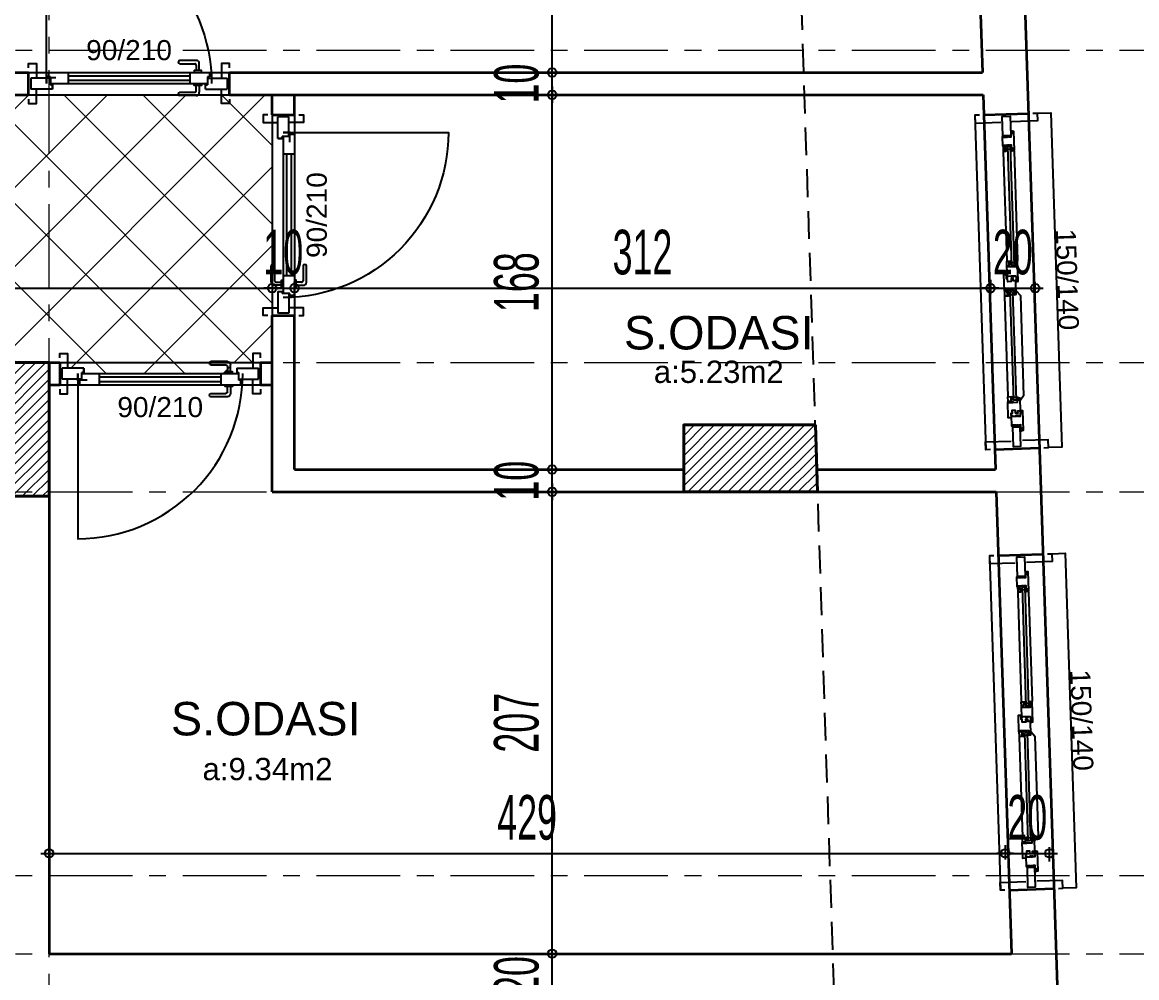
# Model space of a CAD drawing. Extents: x 386248 to 427517, y 4539405 to 4542296.
# Drawn here: x 397391.7 to 397891.3, y 4540920 to 4541348.2 of the extents above; entities that cross this region are included whole.
import ezdxf
from ezdxf.enums import TextEntityAlignment as Align

# ---------------------------------------------------------------- set-up
doc = ezdxf.new("R2010")
doc.units = 0
for name, pattern in [('CENTER', [2, 1.25, -0.25, 0.25, -0.25]), ('CENTERX2', [4, 2.5, -0.5, 0.5, -0.5]), ('DASHED2', [0.375, 0.25, -0.125]), ('DUZ', [0])]:
    doc.linetypes.add(name, pattern=pattern)
for name, color, linetype, lineweight in [('AKS', 251, 'CENTERX2', 20), ('DUVAR', 4, 'Continuous', 35), ('kolon', 1, 'Continuous', 40), ('OLCU10', 2, 'Continuous', 25), ('tarama kolon', 8, 'Continuous', 13), ('tarama ıslak zemin', 216, 'Continuous', 9), ('ölçü20', 1, 'Continuous', 20)]:
    doc.layers.add(name, color=color, linetype=linetype, lineweight=lineweight)
for name, color, linetype in [('alan', 7, 'Continuous'), ('DIM', 7, 'Continuous'), ('duvar-kesim', 250, 'Continuous'), ('kapi', 16, 'Continuous'), ('kapi-yazi', 140, 'Continuous'), ('mahal', 7, 'Continuous'), ('penc-yazi', 7, 'Continuous'), ('pencere', 7, 'Continuous'), ('Y-IMAR', 15, 'DUZ')]:
    doc.layers.add(name, color=color, linetype=linetype)
doc.styles.add('Dış Ölçü', font='', dxfattribs={"height": 12})
doc.styles.get("Standard").update_dxf_attribs({"font": 'arial.ttf'})
doc.styles.add('T', font='ISOt.shx', dxfattribs={"width": 0.6})
doc.styles.get('Dış Ölçü').set_extended_font_data('Arial')
doc.dimstyles.new('DOT2', dxfattribs={"dimtxt": 20, "dimasz": 0.7, "dimexe": 5, "dimexo": 5, "dimgap": 6, "dimtad": 1, "dimdec": 0, "dimdsep": 46, "dimtxsty": 'T', "dimblk1": 'SEL2', "dimblk2": 'SEL2', "dimsah": 1, "dimcen": 0, "dimse1": 1, "dimse2": 1, "dimclrd": 256, "dimclre": 256, "dimclrt": 256, "dimadec": 0, "dimazin": 0, "dimtfac": 1, "dimtdec": 0, "dimtix": 1, "dimtmove": 2, "dimatfit": 3, "dimldrblk": 'SEL2', "dimfxl": 1, "dimtolj": 1, "dimtzin": 0, "dimarcsym": 0})

# ---------------------------------------------------------------- blocks, each defined once
blk = doc.blocks.new('fm-door1')
at = {"linetype": 'Continuous'}
for p, q in [((9, 5), (91, 5)), ((9, 5), (9, 3)), ((19, 5), (19, 0)), ((81, 5), (81, 0)), ((91, 5), (91, 3)), ((0, 2.5), (0, -2.5)), ((10, 2.5), (0, 2.5)), ((7.97, 3.18), (7.97, -0.03)), ((8.4, 2.76), (12.78, 2.76)), ((10, 3), (9, 3)), ((10, 3), (10, -0.5)), ((10, 3), (10, -0.5)), ((10, 0), (90, 0)), ((91, 3), (90, 3)), ((90, 3), (90, -0.5)), ((90, 2.5), (100, 2.5)), ((100, 2.5), (100, -2.5)), ((11, -2.5), (0, -2.5)), ((10, -0.5), (11, -0.5)), ((11, -0.5), (10, -0.5)), ((11, -0.5), (11, -2.5)), ((11, -2.5), (11, -0.5)), ((89, -2.5), (89, -0.5)), ((89, -0.5), (90, -0.5)), ((89, -2.5), (100, -2.5))]:
    blk.add_line(p, q, dxfattribs=at)
at = {"color": 8, "linetype": 'Continuous'}
for p, q in [((19, 3.5), (81, 3.5)), ((19, 1.5), (81, 1.5))]:
    blk.add_line(p, q, dxfattribs=at)
at = {"linetype": 'Continuous'}
for points in [[(85.76, 5.81), (85.76, 8.89, 0.414214), (84.24, 10.41), (75.86, 10.41, 1), (75.86, 8.89), (83.48, 8.89, -0.414214), (84.24, 8.13), (84.24, 5.81)], [(85.76, -0.81), (85.76, -3.89, -0.414214), (84.24, -5.41), (75.86, -5.41, -1), (75.86, -3.89), (83.48, -3.89, 0.414214), (84.24, -3.13), (84.24, -0.81)]]:
    blk.add_lwpolyline(points, format="xyb", dxfattribs=at)
for points in [[(86.9, 5), (86.9, 5.81), (83.1, 5.81), (83.1, 5)], [(86.9, 0), (86.9, -0.81), (83.1, -0.81), (83.1, 0)]]:
    blk.add_lwpolyline(points, dxfattribs=at)
blk.add_circle((8.4, 3.18), 0.426, dxfattribs=at)
blk = doc.blocks.new('SEL2')
at = {"layer": 'OLCU10'}
for p, q in [((5.25, 0), (-5.25, 0)), ((0, 5.25), (0, -3.95))]:
    blk.add_line(p, q, dxfattribs=at)
blk.add_circle((0, 0), 2.75, dxfattribs=at)
blk = doc.blocks.new('*D2174')
at = {"layer": 'Defpoints', "color": 0}
for p in [(397629.31, 4540930.76), (397647.58, 4540930.76), (397647.58, 4540910.76)]:
    blk.add_point(p, dxfattribs=at)
at = {"layer": 'DIM', "lineweight": -2}
for p, q in [((397629.31, 4540931.46), (397629.31, 4540932.16)), ((397629.31, 4540910.76), (397629.31, 4540930.76)), ((397629.31, 4540910.06), (397629.31, 4540909.36))]:
    blk.add_line(p, q, dxfattribs=at)
at = {"layer": 'DIM', "linetype": 'ByBlock', "lineweight": -2, "xscale": 0.7, "yscale": 0.7, "zscale": 0.7}
for p, rotation in [((397629.31, 4540930.76), 270), ((397629.31, 4540910.76), 90)]:
    blk.add_blockref('SEL2', p, dxfattribs=dict(at, rotation=rotation))
at = {"layer": 'DIM', "insert": (397613.31, 4540920.76), "char_height": 20, "attachment_point": 5, "rotation": 90, "style": 'T'}
blk.add_mtext('\\A1;20', dxfattribs=at)
blk = doc.blocks.new('*D2175')
at = {"layer": 'Defpoints', "color": 0}
for p in [(397629.31, 4541137.76), (397633.02, 4541137.76), (397647.58, 4540930.76)]:
    blk.add_point(p, dxfattribs=at)
at = {"layer": 'DIM', "lineweight": -2}
blk.add_line((397629.31, 4540931.46), (397629.31, 4541137.06), dxfattribs=at)
at = {"layer": 'DIM', "linetype": 'ByBlock', "lineweight": -2, "xscale": 0.7, "yscale": 0.7, "zscale": 0.7}
for p, rotation in [((397629.31, 4541137.76), 90), ((397629.31, 4540930.76), 270)]:
    blk.add_blockref('SEL2', p, dxfattribs=dict(at, rotation=rotation))
at = {"layer": 'DIM', "insert": (397613.31, 4541034.26), "char_height": 20, "attachment_point": 5, "rotation": 90, "style": 'T'}
blk.add_mtext('\\A1;207', dxfattribs=at)
blk = doc.blocks.new('*D2176')
at = {"layer": 'Defpoints', "color": 0}
for p in [(397629.31, 4541147.76), (397641.47, 4541147.76), (397633.02, 4541137.76)]:
    blk.add_point(p, dxfattribs=at)
at = {"layer": 'DIM', "lineweight": -2}
for p, q in [((397629.31, 4541148.46), (397629.31, 4541149.16)), ((397629.31, 4541137.76), (397629.31, 4541147.76)), ((397629.31, 4541137.06), (397629.31, 4541136.36))]:
    blk.add_line(p, q, dxfattribs=at)
at = {"layer": 'DIM', "linetype": 'ByBlock', "lineweight": -2, "xscale": 0.7, "yscale": 0.7, "zscale": 0.7}
for p, rotation in [((397629.31, 4541147.76), 270), ((397629.31, 4541137.76), 90)]:
    blk.add_blockref('SEL2', p, dxfattribs=dict(at, rotation=rotation))
at = {"layer": 'DIM', "insert": (397613.31, 4541142.76), "char_height": 20, "attachment_point": 5, "rotation": 90, "style": 'T'}
blk.add_mtext('\\A1;10', dxfattribs=at)
blk = doc.blocks.new('*D2177')
at = {"layer": 'Defpoints', "color": 0}
for p in [(397629.31, 4541315.76), (397641.47, 4541315.76), (397641.47, 4541147.76)]:
    blk.add_point(p, dxfattribs=at)
at = {"layer": 'DIM', "lineweight": -2}
blk.add_line((397629.31, 4541148.46), (397629.31, 4541315.06), dxfattribs=at)
at = {"layer": 'DIM', "linetype": 'ByBlock', "lineweight": -2, "xscale": 0.7, "yscale": 0.7, "zscale": 0.7}
for p, rotation in [((397629.31, 4541315.76), 90), ((397629.31, 4541147.76), 270)]:
    blk.add_blockref('SEL2', p, dxfattribs=dict(at, rotation=rotation))
at = {"layer": 'DIM', "insert": (397613.31, 4541231.76), "char_height": 20, "attachment_point": 5, "rotation": 90, "style": 'T'}
blk.add_mtext('\\A1;168', dxfattribs=at)
blk = doc.blocks.new('*D2178')
at = {"layer": 'Defpoints', "color": 0}
for p in [(397629.31, 4541325.76), (397645.64, 4541325.76), (397641.47, 4541315.76)]:
    blk.add_point(p, dxfattribs=at)
at = {"layer": 'DIM', "lineweight": -2}
for p, q in [((397629.31, 4541326.46), (397629.31, 4541327.16)), ((397629.31, 4541315.76), (397629.31, 4541325.76)), ((397629.31, 4541315.06), (397629.31, 4541314.36))]:
    blk.add_line(p, q, dxfattribs=at)
at = {"layer": 'DIM', "linetype": 'ByBlock', "lineweight": -2, "xscale": 0.7, "yscale": 0.7, "zscale": 0.7}
for p, rotation in [((397629.31, 4541325.76), 270), ((397629.31, 4541315.76), 90)]:
    blk.add_blockref('SEL2', p, dxfattribs=dict(at, rotation=rotation))
at = {"layer": 'DIM', "insert": (397613.31, 4541320.76), "char_height": 20, "attachment_point": 5, "rotation": 90, "style": 'T'}
blk.add_mtext('\\A1;10', dxfattribs=at)
blk = doc.blocks.new('*D2179')
at = {"layer": 'Defpoints', "color": 0}
for p in [(397629.31, 4541607.38), (397645.64, 4541607.38), (397645.64, 4541325.76)]:
    blk.add_point(p, dxfattribs=at)
at = {"layer": 'DIM', "lineweight": -2}
blk.add_line((397629.31, 4541326.46), (397629.31, 4541606.68), dxfattribs=at)
at = {"layer": 'DIM', "linetype": 'ByBlock', "lineweight": -2, "xscale": 0.7, "yscale": 0.7, "zscale": 0.7}
for p, rotation in [((397629.31, 4541607.38), 90), ((397629.31, 4541325.76), 270)]:
    blk.add_blockref('SEL2', p, dxfattribs=dict(at, rotation=rotation))
at = {"layer": 'DIM', "insert": (397613.31, 4541466.57), "char_height": 20, "attachment_point": 5, "rotation": 90, "style": 'T'}
blk.add_mtext('\\A1;282', dxfattribs=at)
blk = doc.blocks.new('*D2209')
at = {"layer": 'Defpoints', "color": 0}
for p in [(397503.73, 4541229.1), (397503.73, 4541199.14), (397023.73, 4541189.68)]:
    blk.add_point(p, dxfattribs=at)
at = {"layer": 'DIM', "lineweight": -2}
blk.add_line((397024.43, 4541229.1), (397503.03, 4541229.1), dxfattribs=at)
at = {"layer": 'DIM', "linetype": 'ByBlock', "lineweight": -2, "xscale": 0.7, "yscale": 0.7, "zscale": 0.7, "rotation": 180}
blk.add_blockref('SEL2', (397023.73, 4541229.1), dxfattribs=at)
at = {"layer": 'DIM', "linetype": 'ByBlock', "lineweight": -2, "xscale": 0.7, "yscale": 0.7, "zscale": 0.7}
blk.add_blockref('SEL2', (397503.73, 4541229.1), dxfattribs=at)
at = {"layer": 'DIM', "insert": (397263.73, 4541245.1), "char_height": 20, "attachment_point": 5, "style": 'T'}
blk.add_mtext('\\A1;480', dxfattribs=at)
blk = doc.blocks.new('*D2210')
at = {"layer": 'Defpoints', "color": 0}
for p in [(397513.73, 4541229.1), (397503.73, 4541199.14), (397513.73, 4541199.14)]:
    blk.add_point(p, dxfattribs=at)
at = {"layer": 'DIM', "lineweight": -2}
for p, q in [((397503.03, 4541229.1), (397502.33, 4541229.1)), ((397503.73, 4541229.1), (397513.73, 4541229.1)), ((397514.43, 4541229.1), (397515.13, 4541229.1))]:
    blk.add_line(p, q, dxfattribs=at)
at = {"layer": 'DIM', "linetype": 'ByBlock', "lineweight": -2, "xscale": 0.7, "yscale": 0.7, "zscale": 0.7}
blk.add_blockref('SEL2', (397503.73, 4541229.1), dxfattribs=at)
at = {"layer": 'DIM', "linetype": 'ByBlock', "lineweight": -2, "xscale": 0.7, "yscale": 0.7, "zscale": 0.7, "rotation": 180}
blk.add_blockref('SEL2', (397513.73, 4541229.1), dxfattribs=at)
at = {"layer": 'DIM', "insert": (397508.73, 4541245.1), "char_height": 20, "attachment_point": 5, "style": 'T'}
blk.add_mtext('\\A1;10', dxfattribs=at)
blk = doc.blocks.new('*D2211')
at = {"layer": 'Defpoints', "color": 0}
for p in [(397825.75, 4541229.1), (397825.75, 4541215.82), (397513.73, 4541199.14)]:
    blk.add_point(p, dxfattribs=at)
at = {"layer": 'DIM', "lineweight": -2}
blk.add_line((397514.43, 4541229.1), (397825.05, 4541229.1), dxfattribs=at)
at = {"layer": 'DIM', "linetype": 'ByBlock', "lineweight": -2, "xscale": 0.7, "yscale": 0.7, "zscale": 0.7, "rotation": 180}
blk.add_blockref('SEL2', (397513.73, 4541229.1), dxfattribs=at)
at = {"layer": 'DIM', "linetype": 'ByBlock', "lineweight": -2, "xscale": 0.7, "yscale": 0.7, "zscale": 0.7}
blk.add_blockref('SEL2', (397825.75, 4541229.1), dxfattribs=at)
at = {"layer": 'DIM', "insert": (397669.74, 4541245.1), "char_height": 20, "attachment_point": 5, "style": 'T'}
blk.add_mtext('\\A1;312', dxfattribs=at)
blk = doc.blocks.new('*D2212')
at = {"layer": 'Defpoints', "color": 0}
for p in [(397845.74, 4541229.1), (397825.75, 4541215.82), (397845.74, 4541216.47)]:
    blk.add_point(p, dxfattribs=at)
at = {"layer": 'DIM', "lineweight": -2}
for p, q in [((397825.05, 4541229.1), (397824.35, 4541229.1)), ((397825.75, 4541229.1), (397845.74, 4541229.1)), ((397846.44, 4541229.1), (397847.14, 4541229.1))]:
    blk.add_line(p, q, dxfattribs=at)
at = {"layer": 'DIM', "linetype": 'ByBlock', "lineweight": -2, "xscale": 0.7, "yscale": 0.7, "zscale": 0.7}
blk.add_blockref('SEL2', (397825.75, 4541229.1), dxfattribs=at)
at = {"layer": 'DIM', "linetype": 'ByBlock', "lineweight": -2, "xscale": 0.7, "yscale": 0.7, "zscale": 0.7, "rotation": 180}
blk.add_blockref('SEL2', (397845.74, 4541229.1), dxfattribs=at)
at = {"layer": 'DIM', "insert": (397835.74, 4541245.1), "char_height": 20, "attachment_point": 5, "style": 'T'}
blk.add_mtext('\\A1;20', dxfattribs=at)
blk = doc.blocks.new('*D2213')
at = {"layer": 'Defpoints', "color": 0}
for p in [(397403.73, 4541014.72), (397832.34, 4541015.59), (397832.34, 4540975.73)]:
    blk.add_point(p, dxfattribs=at)
at = {"layer": 'DIM', "lineweight": -2}
blk.add_line((397404.43, 4540975.73), (397831.64, 4540975.73), dxfattribs=at)
at = {"layer": 'DIM', "linetype": 'ByBlock', "lineweight": -2, "xscale": 0.7, "yscale": 0.7, "zscale": 0.7, "rotation": 180}
blk.add_blockref('SEL2', (397403.73, 4540975.73), dxfattribs=at)
at = {"layer": 'DIM', "linetype": 'ByBlock', "lineweight": -2, "xscale": 0.7, "yscale": 0.7, "zscale": 0.7}
blk.add_blockref('SEL2', (397832.34, 4540975.73), dxfattribs=at)
at = {"layer": 'DIM', "insert": (397618.04, 4540991.73), "char_height": 20, "attachment_point": 5, "style": 'T'}
blk.add_mtext('\\A1;429', dxfattribs=at)
blk = doc.blocks.new('*D2214')
at = {"layer": 'Defpoints', "color": 0}
for p in [(397832.34, 4541015.59), (397852.14, 4540975.73), (397852.14, 4540961.26)]:
    blk.add_point(p, dxfattribs=at)
at = {"layer": 'DIM', "lineweight": -2}
for p, q in [((397831.64, 4540975.73), (397830.94, 4540975.73)), ((397832.34, 4540975.73), (397852.14, 4540975.73)), ((397852.84, 4540975.73), (397853.54, 4540975.73))]:
    blk.add_line(p, q, dxfattribs=at)
at = {"layer": 'DIM', "linetype": 'ByBlock', "lineweight": -2, "xscale": 0.7, "yscale": 0.7, "zscale": 0.7}
blk.add_blockref('SEL2', (397832.34, 4540975.73), dxfattribs=at)
at = {"layer": 'DIM', "linetype": 'ByBlock', "lineweight": -2, "xscale": 0.7, "yscale": 0.7, "zscale": 0.7, "rotation": 180}
blk.add_blockref('SEL2', (397852.14, 4540975.73), dxfattribs=at)
at = {"layer": 'DIM', "insert": (397842.24, 4540991.73), "char_height": 20, "attachment_point": 5, "style": 'T'}
blk.add_mtext('\\A1;20', dxfattribs=at)
blk = doc.blocks.new('fm-win2')
at = {"color": 8, "linetype": 'Continuous'}
for p, q in [((11, 1.37), (11, 0.17)), ((11, 1.37), (54.25, 1.37)), ((11, 0.17), (54.25, 0.17)), ((12, 1.37), (12, 0.17)), ((12.75, 3), (52.5, 3)), ((53.25, 1.37), (53.25, 0.17)), ((54.25, 1.37), (54.25, 0.17)), ((63.85, 0.28), (63.85, -0.92)), ((63.85, 0.28), (103.15, 0.28)), ((64.85, 0.28), (64.85, -0.92)), ((102.15, 0.28), (102.15, -0.92)), ((103.15, 0.28), (103.15, -0.92)), ((12.85, -1.85), (52.3, -1.85)), ((63.85, -0.92), (103.15, -0.92)), ((65.4, -3.35), (101.6, -3.35))]:
    blk.add_line(p, q, dxfattribs=at)
at = {"linetype": 'Continuous'}
for points in [[(7, -1.75), (0, -1.75), (0, 1.75), (7, 1.75)], [(7.5, -1.7), (7.5, -0.1), (7.2, -0.1), (7.2, 0.2), (7.5, 0.2), (7.5, 0.7), (7.2, 0.7), (7.2, 1), (7.5, 1), (7.5, 2), (6.16, 2), (6.16, 2.7), (5.65, 2.7), (5.51, 2), (5.2, 2), (5.4, 3), (12.5, 3), (12.7, 2), (12.39, 2), (12.25, 2.7), (11.74, 2.7), (11.74, 2), (10.5, 2), (10.5, 1), (10.8, 1), (10.8, 0.7), (10.5, 0.7), (10.5, 0.2), (10.8, 0.2), (10.8, -0.1), (10.5, -0.1), (10.5, -1.7), (10.8, -1.7), (10.8, -2), (7.2, -2), (7.2, -1.7)], [(58, 2), (59.24, 2), (59.24, 2.7), (59.75, 2.7), (59.89, 2), (60.2, 2), (60, 3), (52.75, 3), (52.55, 2), (52.86, 2), (53, 2.7), (53.51, 2.7), (53.51, 2), (54.75, 2), (54.75, 1), (54.45, 1), (54.45, 0.7), (54.75, 0.7), (54.75, 0.2), (54.45, 0.2), (54.45, -0.1), (54.75, -0.1), (54.75, -1.69), (54.45, -1.69), (54.45, -2), (58.3, -2), (58.3, -1.69), (58, -1.69), (58, -0.1), (58.3, -0.1), (58.3, 0.2), (58, 0.2), (58, 0.7), (58.3, 0.7), (58.3, 1), (58, 1)], [(63.05, -1.25), (63.05, 0.9), (63.89, 0.9), (63.89, 1.6), (64.4, 1.6), (64.54, 0.9), (64.85, 0.9), (64.65, 1.9), (59.75, 1.9), (59.75, 1.6), (59.85, 1.6), (59.85, 0.8), (59.05, 0.8), (59.05, -0.2), (60.05, -0.2), (60.05, -1.75), (59.05, -1.75), (59.05, -2.25), (57.5, -2.25), (57.5, -3.5), (63.35, -3.5), (63.35, -3.2), (63.05, -3.2), (63.05, -1.4), (63.35, -1.4), (63.35, -1.25)], [(103.95, -1.4), (103.65, -1.4), (103.65, -1.25), (103.95, -1.25), (103.95, 0.9), (103.11, 0.9), (103.11, 1.6), (102.6, 1.6), (102.46, 0.9), (102.15, 0.9), (102.35, 1.9), (107.25, 1.9), (107.25, 1.6), (107.15, 1.6), (107.15, 0.8), (107.95, 0.8), (107.95, -0.2), (106.95, -0.2), (106.95, -1.75), (107.95, -1.75), (107.95, -2.25), (109.5, -2.25), (109.5, -3.5), (103.65, -3.5), (103.65, -3.2), (103.95, -3.2)], [(109, 0.7), (108.7, 0.7), (108.7, 1), (109, 1), (109, 2), (107.76, 2), (107.76, 2.7), (107.25, 2.7), (107.11, 2), (106.8, 2), (107, 3), (114.35, 3), (114.55, 2), (114.24, 2), (114.1, 2.7), (113.59, 2.7), (113.59, 2), (112.25, 2), (112.25, 1), (112.55, 1), (112.55, 0.7), (112.25, 0.7), (112.25, 0.2), (112.55, 0.2), (112.55, -0.1), (112.25, -0.1), (112.25, -1.69), (112.55, -1.69), (112.55, -2), (108.7, -2), (108.7, -1.69), (109, -1.69), (109, -0.1), (108.7, -0.1), (108.7, 0.2), (109, 0.2)], [(113, -1.75), (120, -1.75), (120, 1.75), (113, 1.75)]]:
    blk.add_lwpolyline(points, close=True, dxfattribs=at)
at = {"color": 8, "linetype": 'Continuous'}
blk.add_lwpolyline([(63.45, 1.9), (65.25, 3.7), (101.75, 3.7), (103.55, 1.9)], dxfattribs=at)
for points in [[(10.9, -1.35), (10.9, -1.85), (12.6, -1.85), (12.6, -0.45), (12.3, -0.45), (12.3, -0.95), (11.8, -0.95), (11.8, -0.45), (11.5, -0.45), (11.5, -1.05), (10.7, -1.05), (10.7, -0.45), (10.6, -0.45), (10.6, -1.35)], [(54.35, -1.35), (54.35, -1.85), (52.65, -1.85), (52.65, -0.45), (52.95, -0.45), (52.95, -0.95), (53.45, -0.95), (53.45, -0.45), (53.75, -0.45), (53.75, -1.05), (54.55, -1.05), (54.55, -0.45), (54.65, -0.45), (54.65, -1.35)], [(63.15, -2.45), (63.45, -2.45), (63.45, -3.35), (65.15, -3.35), (65.15, -1.55), (64.85, -1.55), (64.85, -2.05), (64.35, -2.05), (64.35, -1.55), (64.05, -1.55), (64.05, -2.15), (63.25, -2.15), (63.25, -1.55), (63.15, -1.55)], [(103.85, -2.45), (103.55, -2.45), (103.55, -3.35), (101.85, -3.35), (101.85, -1.55), (102.15, -1.55), (102.15, -2.05), (102.65, -2.05), (102.65, -1.55), (102.95, -1.55), (102.95, -2.15), (103.75, -2.15), (103.75, -1.55), (103.85, -1.55)]]:
    blk.add_lwpolyline(points, close=True, dxfattribs=at)
blk = doc.blocks.new('KOLONLAR 444')
at = {"layer": 'tarama kolon'}
h = blk.add_hatch(dxfattribs=at)
h.set_pattern_fill('ANSI31', color=256)
h.set_pattern_definition([(45, (2287.4398, -3197.0584), (-2.2450640303, 2.2450640303), [])])
h.paths.add_polyline_path([(397483.55, 4544385.72), (397513.55, 4544385.72), (397513.55, 4544325.72), (397483.55, 4544325.72)])
h.paths.add_polyline_path([(397798.09, 4544357.72), (397798.09, 4544337.72), (397798.09, 4544327.72), (397858.09, 4544327.72), (397857.1, 4544357.72)])
h.paths.add_polyline_path([(397123.55, 4544817.33), (397183.55, 4544817.33), (397183.55, 4544787.33), (397123.55, 4544787.33)])
h.paths.add_polyline_path([(397812.71, 4543913.72), (397812.71, 4543893.72), (397812.71, 4543875.72), (397872.97, 4543875.72), (397872.38, 4543893.72), (397871.72, 4543913.72)])
h.paths.add_polyline_path([(397834.59, 4543572.84), (397834.59, 4543523.46), (397884.59, 4543522.84), (397882.95, 4543572.84)])
h.paths.add_polyline_path([(396633.46, 4544777.33), (396633.46, 4544797.33), (396633.46, 4544817.33), (396573.46, 4544817.33), (396573.5, 4544797.33), (396573.54, 4544777.33)])
h.paths.add_polyline_path([(396625.99, 4543538.54), (396625.99, 4543589.16), (396575.89, 4543589.16), (396575.99, 4543539.16)])
h.paths.add_polyline_path([(397483.55, 4543935.72), (397513.55, 4543935.72), (397513.55, 4543875.72), (397483.55, 4543875.72)])
h.paths.add_polyline_path([(397123.55, 4543875.72), (397123.55, 4543905.72), (397183.55, 4543905.72), (397183.55, 4543875.72)])
h.paths.add_polyline_path([(397373.55, 4544180.72), (397348.55, 4544180.72), (397148.55, 4544180.72), (397148.55, 4544360.72), (397348.55, 4544360.72), (397373.55, 4544360.72), (397373.55, 4544385.72), (397123.55, 4544385.72), (397123.55, 4544155.72), (397123.55, 4544085.72), (397148.55, 4544085.72), (397148.55, 4544155.72), (397373.55, 4544155.72)])
h.paths.add_polyline_path([(397781.97, 4544817.33), (397781.97, 4544797.33), (397781.97, 4544777.33), (397843.29, 4544777.33), (397842.63, 4544797.33), (397841.97, 4544817.33)])
h.paths.add_polyline_path([(396574.84, 4544120.72), (396634.84, 4544120.72), (396634.84, 4544080.72), (396574.92, 4544080.72)])
h.paths.add_polyline_path([(397458.55, 4543528.15), (397458.55, 4543587.78), (397488.55, 4543587.78), (397488.55, 4543527.78)])
h.paths.add_polyline_path([(397453.55, 4544817.33), (397513.55, 4544817.33), (397513.55, 4544787.33), (397453.55, 4544787.33)])
h.paths.add_polyline_path([(397153.55, 4543605.72), (397133.55, 4543605.72), (397123.55, 4543605.72), (397123.55, 4543532.33), (397153.55, 4543531.96), (397153.55, 4543595.72)])
h.paths.add_polyline_path([(396634.04, 4544485.72), (396634.04, 4544505.72), (396634.04, 4544515.72), (396633.46, 4544525.72), (396613.46, 4544525.72), (396574.04, 4544525.72), (396574.12, 4544485.72)])
at = {"layer": 'kolon', "linetype": 'ByBlock'}
blk.add_lwpolyline([(397483.55, 4544385.72), (397513.55, 4544385.72), (397513.55, 4544325.72), (397483.55, 4544325.72)], close=True, dxfattribs=at)
at = {"layer": 'kolon'}
blk.add_lwpolyline([(397857.1, 4544357.72), (397798.09, 4544357.72), (397798.09, 4544337.72), (397798.09, 4544327.72), (397858.09, 4544327.72)], close=True, dxfattribs=at)
blk = doc.blocks.new('*D2475')
at = {"layer": 'Defpoints', "color": 0}
for p in [(397864.18, 4540960.29), (398094.78, 4540960.29), (397866.72, 4540883.21)]:
    blk.add_point(p, dxfattribs=at)
at = {"layer": 'ölçü20', "lineweight": -2}
blk.add_line((398094.78, 4540883.91), (398094.78, 4540959.59), dxfattribs=at)
at = {"layer": 'ölçü20', "linetype": 'ByBlock', "lineweight": -2, "xscale": 0.7, "yscale": 0.7, "zscale": 0.7}
for p, rotation in [((398094.78, 4540960.29), 90), ((398094.78, 4540883.21), 270)]:
    blk.add_blockref('SEL2', p, dxfattribs=dict(at, rotation=rotation))
at = {"layer": 'ölçü20', "insert": (398078.78, 4540921.75), "char_height": 20, "attachment_point": 5, "rotation": 90, "style": 'T'}
blk.add_mtext('\\A1;77', dxfattribs=at)
blk = doc.blocks.new('*D2476')
at = {"layer": 'Defpoints', "color": 0}
for p in [(397859.24, 4541110.21), (398094.78, 4541110.21), (397864.18, 4540960.29)]:
    blk.add_point(p, dxfattribs=at)
at = {"layer": 'ölçü20', "lineweight": -2}
blk.add_line((398094.78, 4540960.99), (398094.78, 4541109.51), dxfattribs=at)
at = {"layer": 'ölçü20', "linetype": 'ByBlock', "lineweight": -2, "xscale": 0.7, "yscale": 0.7, "zscale": 0.7}
for p, rotation in [((398094.78, 4541110.21), 90), ((398094.78, 4540960.29), 270)]:
    blk.add_blockref('SEL2', p, dxfattribs=dict(at, rotation=rotation))
at = {"layer": 'ölçü20', "insert": (398078.78, 4541035.25), "char_height": 20, "attachment_point": 5, "rotation": 90, "style": 'T'}
blk.add_mtext('\\A1;150', dxfattribs=at)
blk = doc.blocks.new('*D2477')
at = {"layer": 'Defpoints', "color": 0}
for p in [(397857.68, 4541157.79), (398094.78, 4541157.79), (397859.24, 4541110.21)]:
    blk.add_point(p, dxfattribs=at)
at = {"layer": 'ölçü20', "lineweight": -2}
blk.add_line((398094.78, 4541110.91), (398094.78, 4541157.09), dxfattribs=at)
at = {"layer": 'ölçü20', "linetype": 'ByBlock', "lineweight": -2, "xscale": 0.7, "yscale": 0.7, "zscale": 0.7}
for p, rotation in [((398094.78, 4541157.79), 90), ((398094.78, 4541110.21), 270)]:
    blk.add_blockref('SEL2', p, dxfattribs=dict(at, rotation=rotation))
at = {"layer": 'ölçü20', "insert": (398078.78, 4541134), "char_height": 20, "attachment_point": 5, "rotation": 90, "style": 'T'}
blk.add_mtext('\\A1;48', dxfattribs=at)
blk = doc.blocks.new('*D2478')
at = {"layer": 'Defpoints', "color": 0}
for p in [(397852.74, 4541307.71), (398094.78, 4541307.71), (397857.68, 4541157.79)]:
    blk.add_point(p, dxfattribs=at)
at = {"layer": 'ölçü20', "lineweight": -2}
blk.add_line((398094.78, 4541158.49), (398094.78, 4541307.01), dxfattribs=at)
at = {"layer": 'ölçü20', "linetype": 'ByBlock', "lineweight": -2, "xscale": 0.7, "yscale": 0.7, "zscale": 0.7}
for p, rotation in [((398094.78, 4541307.71), 90), ((398094.78, 4541157.79), 270)]:
    blk.add_blockref('SEL2', p, dxfattribs=dict(at, rotation=rotation))
at = {"layer": 'ölçü20', "insert": (398078.78, 4541232.75), "char_height": 20, "attachment_point": 5, "rotation": 90, "style": 'T'}
blk.add_mtext('\\A1;150', dxfattribs=at)
blk = doc.blocks.new('*D2480')
at = {"layer": 'Defpoints', "color": 0}
for p in [(397849.94, 4541392.6), (398094.78, 4541392.6), (397852.74, 4541307.71)]:
    blk.add_point(p, dxfattribs=at)
at = {"layer": 'ölçü20', "lineweight": -2}
blk.add_line((398094.78, 4541308.41), (398094.78, 4541391.9), dxfattribs=at)
at = {"layer": 'ölçü20', "linetype": 'ByBlock', "lineweight": -2, "xscale": 0.7, "yscale": 0.7, "zscale": 0.7}
for p, rotation in [((398094.78, 4541392.6), 90), ((398094.78, 4541307.71), 270)]:
    blk.add_blockref('SEL2', p, dxfattribs=dict(at, rotation=rotation))
at = {"layer": 'ölçü20', "insert": (398078.78, 4541350.15), "char_height": 20, "attachment_point": 5, "rotation": 90, "style": 'T'}
blk.add_mtext('\\A1;85', dxfattribs=at)

msp = doc.modelspace()

# ---------------------------------------------------------------- hatches: boundary and pattern name
at = {"layer": 'tarama ıslak zemin'}
h = msp.add_hatch(dxfattribs=at)
h.set_pattern_fill('ANSI37', color=251, scale=200, angle=180, style=0)
h.set_pattern_definition([(45, (170792.406, 4604203.09), (-17.6776695, 17.6776695), []), (135, (170792.406, 4604203.09), (-17.6776695, -17.6776695), [])])
edge = h.paths.add_edge_path()
edge.add_line((397153.733, 4541408.622), (397153.733, 4541412.122))
edge.add_line((397153.733, 4541412.122), (397153.733, 4541425.762))
edge.add_line((397153.733, 4541425.762), (397122.947, 4541425.762))
edge.add_line((397122.947, 4541425.762), (397119.447, 4541425.762))
edge.add_line((397119.447, 4541425.762), (397110.461, 4541425.762))
edge.add_ellipse((397109.654, 4541426.877), major_axis=(0, 1.521), ratio=0.78, start_angle=540, end_angle=582.86953, ccw=False)
edge.add_line((397109.654, 4541425.356), (397103.118, 4541425.356))
edge.add_ellipse((397103.118, 4541426.117), major_axis=(0, 0.76), ratio=0.78, start_angle=477.76263, end_angle=540, ccw=False)
edge.add_line((397102.593, 4541425.762), (397046.447, 4541425.762))
edge.add_line((397046.447, 4541425.762), (397042.947, 4541425.762))
edge.add_line((397042.947, 4541425.762), (397023.733, 4541425.762))
edge.add_line((397023.733, 4541425.762), (397023.733, 4541415.762))
edge.add_line((397023.733, 4541415.762), (397023.733, 4541412.262))
edge.add_line((397023.733, 4541412.262), (397023.733, 4541401.658))
edge.add_ellipse((397022.485, 4541400.893), major_axis=(-1.521, 0), ratio=0.88, start_angle=540, end_angle=574.83325, ccw=False)
edge.add_line((397024.005, 4541400.893), (397024.005, 4541393.52))
edge.add_ellipse((397023.245, 4541393.52), major_axis=(-0.76, 0), ratio=0.88, start_angle=489.91391, end_angle=540, ccw=False)
edge.add_line((397023.733, 4541393.006), (397023.733, 4541335.762))
edge.add_line((397023.733, 4541335.762), (397153.733, 4541335.622))
edge.add_line((397153.733, 4541335.622), (397153.733, 4541391.769))
edge.add_ellipse((397154.087, 4541392.293), major_axis=(0.76, 0), ratio=0.78, start_angle=180, end_angle=242.23737, ccw=False)
edge.add_line((397153.327, 4541392.293), (397153.327, 4541398.829))
edge.add_ellipse((397154.847, 4541398.829), major_axis=(1.521, 0), ratio=0.78, start_angle=137.13047, end_angle=180, ccw=False)
edge.add_line((397153.733, 4541399.636), (397153.733, 4541408.622))
h.paths.add_polyline_path([(397055.159, 4541417.191), (397055.159, 4541444.334), (397095.159, 4541444.334), (397095.159, 4541417.191)], flags=9)
h.paths.add_polyline_path([(397145.161, 4541400.938), (397172.304, 4541400.938), (397172.304, 4541360.938), (397145.161, 4541360.938)], flags=9)
edge = h.paths.add_edge_path()
edge.add_line((397153.733, 4541332.122), (397153.733, 4541335.622))
edge.add_line((397153.733, 4541335.622), (397023.733, 4541335.762))
edge.add_line((397023.733, 4541335.762), (397023.733, 4541329.262))
edge.add_line((397023.733, 4541329.262), (397023.733, 4541325.762))
edge.add_line((397023.733, 4541325.762), (397023.733, 4541303.593))
edge.add_line((397023.733, 4541303.593), (397023.733, 4541300.093))
edge.add_line((397023.733, 4541300.093), (397023.733, 4541236.428))
edge.add_ellipse((397023.379, 4541235.836), major_axis=(0.76, 0), ratio=0.88, start_angle=0, end_angle=62.23737, ccw=False)
edge.add_line((397024.139, 4541235.836), (397024.139, 4541228.462))
edge.add_ellipse((397022.618, 4541228.462), major_axis=(1.521, 0), ratio=0.88, start_angle=317.13047, end_angle=360, ccw=False)
edge.add_line((397023.733, 4541227.552), (397023.733, 4541217.093))
edge.add_line((397023.733, 4541217.093), (397023.733, 4541213.593))
edge.add_line((397023.733, 4541213.593), (397023.733, 4541195.762))
edge.add_line((397023.733, 4541195.762), (397263.733, 4541195.762))
edge.add_line((397263.733, 4541195.762), (397263.733, 4541315.762))
edge.add_line((397263.733, 4541315.762), (397153.733, 4541315.762))
edge.add_line((397153.733, 4541315.762), (397153.733, 4541332.122))
h.paths.add_polyline_path([(397005.161, 4541265.1), (397032.304, 4541265.1), (397032.304, 4541225.1), (397005.161, 4541225.1)], flags=9)
h.paths.add_polyline_path([(397243.304, 4541265.1), (397284.161, 4541265.1), (397284.161, 4541225.1), (397243.304, 4541225.1)], flags=9)
h.paths.add_polyline_path([(397394.592, 4541315.762), (397378.733, 4541315.762), (397378.733, 4541195.762), (397403.733, 4541195.762), (397403.733, 4541315.762), (397398.092, 4541315.762)])
edge = h.paths.add_edge_path()
edge.add_line((397484.592, 4541315.762), (397481.092, 4541315.762))
edge.add_line((397481.092, 4541315.762), (397470.633, 4541315.762))
edge.add_ellipse((397469.723, 4541316.877), major_axis=(0, 1.521), ratio=0.88, start_angle=540, end_angle=582.86953, ccw=False)
edge.add_line((397469.723, 4541315.356), (397462.349, 4541315.356))
edge.add_ellipse((397462.349, 4541316.117), major_axis=(0, 0.76), ratio=0.88, start_angle=477.76263, end_angle=540, ccw=False)
edge.add_line((397461.757, 4541315.762), (397403.733, 4541315.762))
edge.add_line((397403.733, 4541315.762), (397403.733, 4541195.762))
edge.add_line((397403.733, 4541195.762), (397408.568, 4541195.762))
edge.add_line((397408.568, 4541195.762), (397412.068, 4541195.762))
edge.add_line((397412.068, 4541195.762), (397484.609, 4541195.762))
edge.add_ellipse((397483.699, 4541194.648), major_axis=(0, -1.521), ratio=0.88, start_angle=-222.86953, end_angle=-180)
edge.add_line((397483.699, 4541196.169), (397476.325, 4541196.169))
edge.add_ellipse((397476.325, 4541195.408), major_axis=(0, -0.76), ratio=0.88, start_angle=-180, end_angle=0)
edge.add_line((397476.325, 4541194.648), (397483.03, 4541194.648))
edge.add_ellipse((397483.03, 4541193.888), major_axis=(0, -0.76), ratio=0.88, start_angle=90, end_angle=180, ccw=False)
edge.add_line((397483.699, 4541193.888), (397483.699, 4541191.568))
edge.add_line((397483.699, 4541191.568), (397485.037, 4541191.568))
edge.add_line((397485.037, 4541191.568), (397485.037, 4541194.648))
edge.add_ellipse((397483.699, 4541194.648), major_axis=(0, -1.521), ratio=0.88, start_angle=-270, end_angle=-222.86953)
edge.add_line((397484.609, 4541195.762), (397412.068, 4541195.762))
edge.add_line((397412.068, 4541195.762), (397412.068, 4541193.262))
edge.add_line((397412.068, 4541193.262), (397419.248, 4541193.262))
edge.add_line((397419.248, 4541193.262), (397419.248, 4541191.262))
edge.add_line((397419.248, 4541191.262), (397418.368, 4541191.262))
edge.add_line((397418.368, 4541191.262), (397418.368, 4541190.762))
edge.add_line((397418.368, 4541190.762), (397426.288, 4541190.762))
edge.add_line((397426.288, 4541190.762), (397480.848, 4541190.762))
edge.add_line((397480.848, 4541190.762), (397482.695, 4541190.762))
edge.add_line((397482.695, 4541190.762), (397482.695, 4541191.568))
edge.add_line((397482.695, 4541191.568), (397483.699, 4541191.568))
edge.add_line((397483.699, 4541191.568), (397483.699, 4541193.888))
edge.add_ellipse((397483.03, 4541193.888), major_axis=(0, -0.76), ratio=0.88, start_angle=-270, end_angle=-180)
edge.add_line((397483.03, 4541194.648), (397476.325, 4541194.648))
edge.add_ellipse((397476.325, 4541195.408), major_axis=(0, -0.76), ratio=0.88, start_angle=180, end_angle=360, ccw=False)
edge.add_line((397476.325, 4541196.169), (397483.699, 4541196.169))
edge.add_ellipse((397483.699, 4541194.648), major_axis=(0, -1.521), ratio=0.88, start_angle=137.13047, end_angle=180, ccw=False)
edge.add_line((397484.609, 4541195.762), (397495.068, 4541195.762))
edge.add_line((397495.068, 4541195.762), (397498.568, 4541195.762))
edge.add_line((397498.568, 4541195.762), (397503.733, 4541195.762))
edge.add_line((397503.733, 4541195.762), (397503.733, 4541216.814))
edge.add_line((397503.733, 4541216.814), (397503.733, 4541220.314))
edge.add_line((397503.733, 4541220.314), (397503.733, 4541230.773))
edge.add_ellipse((397504.847, 4541231.683), major_axis=(1.521, 0), ratio=0.88, start_angle=540, end_angle=582.86953, ccw=False)
edge.add_line((397503.327, 4541231.683), (397503.327, 4541239.057))
edge.add_ellipse((397504.087, 4541239.057), major_axis=(0.76, 0), ratio=0.88, start_angle=477.76263, end_angle=540, ccw=False)
edge.add_line((397503.733, 4541239.649), (397503.733, 4541303.314))
edge.add_line((397503.733, 4541303.314), (397503.733, 4541306.814))
edge.add_line((397503.733, 4541306.814), (397503.733, 4541315.762))
edge.add_line((397503.733, 4541315.762), (397484.592, 4541315.762))
h.paths.add_polyline_path([(397495.161, 4541265.1), (397522.304, 4541265.1), (397522.304, 4541225.1), (397495.161, 4541225.1)], flags=9)
h.paths.add_polyline_path([(397368.733, 4541195.762), (397373.733, 4541195.762), (397378.733, 4541195.762), (397378.733, 4541315.762), (397263.733, 4541315.762), (397263.733, 4541195.762), (397268.733, 4541195.762), (397272.233, 4541195.762), (397277.33, 4541195.762, -0.3796789), (397360.733, 4541269.762), (397360.733, 4541195.762), (397365.233, 4541195.762)])
h.paths.add_polyline_path([(397311.12, 4541307.191), (397311.12, 4541334.334), (397351.12, 4541334.334), (397351.12, 4541307.191)], flags=9)
h.paths.add_polyline_path([(397069.447, 4541400.938), (397108.018, 4541400.938), (397108.018, 4541360.938), (397069.447, 4541360.938)], flags=24)
h.paths.add_polyline_path([(397142.094, 4541281.049), (397219.519, 4541281.049), (397219.519, 4541258.549), (397142.094, 4541258.549)], flags=24)
h.paths.add_polyline_path([(397055.159, 4541290.334), (397055.159, 4541331.191), (397095.159, 4541331.191), (397095.159, 4541290.334)], flags=24)
h.paths.add_polyline_path([(397151.159, 4541258.603), (397213.164, 4541258.603), (397213.164, 4541243.391), (397151.159, 4541243.391)], flags=24)
h.paths.add_polyline_path([(397311.12, 4541236.477), (397311.12, 4541275.048), (397351.12, 4541275.048), (397351.12, 4541236.477)], flags=24)

# ---------------------------------------------------------------- linework, layer by layer
at = {"layer": 'AKS', "linetype": 'CENTER', "ltscale": 30}
for p, q in [((395963.648, 4541335.762), (398274.777, 4541335.762)), ((395963.648, 4541195.762), (398274.777, 4541195.762)), ((395963.648, 4541137.762), (398274.777, 4541137.762)), ((395963.648, 4540930.762), (398274.777, 4540930.762))]:
    msp.add_line(p, q, dxfattribs=at)
for points in [[(397434.733, 4539849.21), (397403.733, 4539909.21), (397403.733, 4541817.375), (397434.733, 4541877.375)], [(395962.101, 4540986.72), (396023.648, 4540965.762), (398214.777, 4540965.762), (398273.231, 4540986.72)]]:
    msp.add_lwpolyline(points, dxfattribs=at)
at = {"layer": 'DUVAR'}
for p, q in [((397832.208, 4541627.375), (397869.139, 4540505.762)), ((397812.856, 4541607.375), (397822.129, 4541325.762)), ((397378.733, 4541325.762), (397394.592, 4541325.762)), ((397394.592, 4541315.762), (397394.592, 4541325.762)), ((397484.592, 4541325.762), (397822.129, 4541325.762)), ((397484.592, 4541315.762), (397484.592, 4541325.762)), ((397153.733, 4541315.762), (397394.592, 4541315.762)), ((397484.592, 4541315.762), (397822.458, 4541315.762)), ((397503.733, 4541306.814), (397503.733, 4541315.762)), ((397513.733, 4541306.814), (397513.733, 4541315.762)), ((397822.458, 4541315.762), (397827.99, 4541147.762)), ((397503.733, 4541306.814), (397513.733, 4541306.814)), ((397822.756, 4541306.722), (397842.745, 4541307.38)), ((397503.733, 4541137.762), (397503.733, 4541216.814)), ((397503.733, 4541216.814), (397513.733, 4541216.814)), ((397513.733, 4541147.762), (397513.733, 4541216.814)), ((397373.733, 4541195.762), (397403.733, 4541195.762)), ((397403.733, 4541195.762), (397408.568, 4541195.762)), ((397403.733, 4541195.762), (397403.733, 4540930.762)), ((397408.568, 4541195.762), (397408.568, 4541185.762)), ((397498.568, 4541195.762), (397503.733, 4541195.762)), ((397498.568, 4541195.762), (397498.568, 4541185.762)), ((397403.733, 4541185.762), (397408.568, 4541185.762)), ((397498.568, 4541185.762), (397503.733, 4541185.762)), ((397827.692, 4541156.803), (397847.681, 4541157.461)), ((397513.733, 4541147.762), (397688.276, 4541147.762)), ((397747.946, 4541147.762), (397827.99, 4541147.762)), ((397503.733, 4541137.762), (397828.319, 4541137.762)), ((397828.319, 4541137.762), (397835.135, 4540930.762)), ((397829.259, 4541109.222), (397849.248, 4541109.88)), ((397834.195, 4540959.303), (397854.184, 4540959.961)), ((397403.733, 4540930.762), (397835.135, 4540930.762))]:
    msp.add_line(p, q, dxfattribs=at)
at = {"layer": 'DUVAR', "linetype": 'ByBlock'}
for p, q in [((397822.756, 4541306.722), (397842.745, 4541307.38)), ((397827.692, 4541156.803), (397847.681, 4541157.461)), ((397829.259, 4541109.222), (397849.248, 4541109.88)), ((397834.195, 4540959.303), (397854.184, 4540959.961))]:
    msp.add_line(p, q, dxfattribs=at)
at = {"layer": 'duvar-kesim'}
for p, q in [((397394.592, 4541325.762), (397484.592, 4541325.762)), ((397394.592, 4541315.762), (397484.592, 4541315.762)), ((397503.733, 4541306.814), (397503.733, 4541216.814)), ((397513.733, 4541306.814), (397513.733, 4541216.814)), ((397408.568, 4541195.762), (397498.568, 4541195.762)), ((397408.568, 4541185.762), (397498.568, 4541185.762))]:
    msp.add_line(p, q, dxfattribs=at)
at = {"layer": 'duvar-kesim', "linetype": 'ByBlock'}
for p, q in [((397822.756, 4541306.722), (397827.692, 4541156.803)), ((397842.745, 4541307.38), (397847.681, 4541157.461)), ((397849.248, 4541109.88), (397854.184, 4540959.961)), ((397829.259, 4541109.222), (397834.195, 4540959.303))]:
    msp.add_line(p, q, dxfattribs=at)
at = {"layer": 'kapi'}
for points in [[(397402.592, 4541320.762), (397402.592, 4541394.762, -0.4142136), (397476.592, 4541320.762, -0.4142136)], [(397508.733, 4541298.814), (397582.733, 4541298.814, -0.4142136), (397508.733, 4541224.814, -0.4142136)], [(397416.568, 4541190.762), (397416.568, 4541116.762, 0.4142136), (397490.568, 4541190.762, 0.4142136)]]:
    msp.add_lwpolyline(points, format="xyb", dxfattribs=at)
for points in [[(397394.592, 4541327.762), (397394.592, 4541329.762), (397398.092, 4541329.762), (397398.092, 4541323.262)], [(397484.592, 4541327.762), (397484.592, 4541329.762), (397481.092, 4541329.762), (397481.092, 4541323.262)], [(397394.592, 4541313.762), (397394.592, 4541311.762), (397398.092, 4541311.762), (397398.092, 4541318.262)], [(397484.592, 4541313.762), (397484.592, 4541311.762), (397481.092, 4541311.762), (397481.092, 4541318.262)], [(397501.733, 4541306.814), (397499.733, 4541306.814), (397499.733, 4541303.314), (397506.233, 4541303.314)], [(397515.733, 4541306.814), (397517.733, 4541306.814), (397517.733, 4541303.314), (397511.233, 4541303.314)], [(397501.733, 4541216.814), (397499.733, 4541216.814), (397499.733, 4541220.314), (397506.233, 4541220.314)], [(397515.733, 4541216.814), (397517.733, 4541216.814), (397517.733, 4541220.314), (397511.233, 4541220.314)], [(397408.568, 4541197.762), (397408.568, 4541199.762), (397412.068, 4541199.762), (397412.068, 4541193.262)], [(397498.568, 4541197.762), (397498.568, 4541199.762), (397495.068, 4541199.762), (397495.068, 4541193.262)], [(397408.568, 4541183.762), (397408.568, 4541181.762), (397412.068, 4541181.762), (397412.068, 4541188.262)], [(397498.568, 4541183.762), (397498.568, 4541181.762), (397495.068, 4541181.762), (397495.068, 4541188.262)]]:
    msp.add_lwpolyline(points, dxfattribs=at)
at = {"layer": 'pencere', "linetype": 'ByBlock'}
for points in [[(397820.757, 4541306.656), (397818.758, 4541306.59), (397818.873, 4541303.092), (397830.367, 4541303.471)], [(397818.758, 4541306.59), (397823.694, 4541156.671)], [(397844.744, 4541307.446), (397846.743, 4541307.512), (397846.858, 4541304.014), (397835.364, 4541303.635)], [(397846.743, 4541307.512), (397852.739, 4541307.709), (397857.676, 4541157.79), (397851.679, 4541157.593)], [(397825.693, 4541156.737), (397823.694, 4541156.671), (397823.579, 4541160.17), (397835.073, 4541160.548)], [(397849.68, 4541157.527), (397851.679, 4541157.593), (397851.564, 4541161.091), (397840.07, 4541160.713)], [(397851.247, 4541109.946), (397853.246, 4541110.012), (397853.361, 4541106.514), (397841.867, 4541106.135)], [(397853.246, 4541110.012), (397859.242, 4541110.209), (397864.179, 4540960.29), (397858.182, 4540960.093)], [(397827.26, 4541109.156), (397825.261, 4541109.09), (397825.376, 4541105.592), (397836.87, 4541105.971)], [(397825.261, 4541109.09), (397830.197, 4540959.171)], [(397832.196, 4540959.237), (397830.197, 4540959.171), (397830.082, 4540962.67), (397841.576, 4540963.048)], [(397856.183, 4540960.027), (397858.182, 4540960.093), (397858.067, 4540963.591), (397846.573, 4540963.213)]]:
    msp.add_lwpolyline(points, dxfattribs=at)
at = {"layer": 'Y-IMAR', "linetype": 'DASHED2', "ltscale": 50}
msp.add_lwpolyline([(397732.154, 4541627.375), (396463.648, 4541627.375), (396466.174, 4540349.21), (397774.777, 4540332.881)], close=True, dxfattribs=at)

# ---------------------------------------------------------------- block references
at = {"layer": 'kapi', "xscale": 0.8800000000000001, "zscale": 0.88}
msp.add_blockref('fm-door1', (397395.592, 4541320.762), dxfattribs=at)
at = {"layer": 'kapi', "xscale": 0.88, "zscale": 0.88, "rotation": 270}
msp.add_blockref('fm-door1', (397508.733, 4541305.814), dxfattribs=at)
at = {"layer": 'kapi', "xscale": 0.8800000000000001, "yscale": -1, "zscale": 0.88}
msp.add_blockref('fm-door1', (397409.568, 4541190.762), dxfattribs=at)
at = {"layer": 'kolon'}
msp.add_blockref('KOLONLAR 444', (-109.815, -3189.955), dxfattribs=at)
at = {"layer": 'pencere', "linetype": 'ByBlock', "xscale": -1.23333333333336, "yscale": -1, "zscale": 1.23333333333336}
for p, rotation in [((397832.783, 4541306.051), 91.88587110534321), ((397839.286, 4541108.551), 91.88587110534324)]:
    msp.add_blockref('fm-win2', p, dxfattribs=dict(at, rotation=rotation))

# ---------------------------------------------------------------- texts
at = {"layer": 'alan'}
for s, p in [('a:5.23m2', (397703.945, 4541186.587)), ('a:9.34m2', (397501.644, 4541008.528))]:
    msp.add_text(s, height=10, dxfattribs=at).set_placement(p, align=Align.CENTER)
at = {"layer": 'kapi-yazi'}
for p in [(397439.592, 4541335.762), (397453.568, 4541175.762)]:
    msp.add_text('90/210', height=9, dxfattribs=at).set_placement(p, align=Align.MIDDLE_CENTER)
msp.add_text('90/210', height=9, rotation=90, dxfattribs=at).set_placement((397523.733, 4541261.814), align=Align.MIDDLE_CENTER)
at = {"layer": 'mahal'}
for p in [(397703.945, 4541201.587), (397500.874, 4541028.598)]:
    msp.add_text('S.ODASI', height=15, dxfattribs=at).set_placement(p, align=Align.CENTER)
at = {"layer": 'penc-yazi', "linetype": 'ByBlock', "style": 'Dış Ölçü'}
for p in [(397860.205, 4541232.914), (397866.708, 4541035.414)]:
    msp.add_text('150/140', height=9, rotation=271.88587, dxfattribs=at).set_placement(p, align=Align.MIDDLE_CENTER)

# ---------------------------------------------------------------- dimensions: what is measured, and where the dimension line sits
at = {"layer": 'DIM'}
for base, p1, p2, picture, middle in [((397629.308, 4541607.375), (397645.641, 4541325.762), (397645.641, 4541607.375), '*D2179', (397613.308, 4541466.569)), ((397629.308, 4541325.762), (397641.474, 4541315.762), (397645.641, 4541325.762), '*D2178', (397613.308, 4541320.762)), ((397629.308, 4541315.762), (397641.474, 4541147.762), (397641.474, 4541315.762), '*D2177', (397613.308, 4541231.762)), ((397629.308, 4541147.762), (397633.021, 4541137.762), (397641.474, 4541147.762), '*D2176', (397613.308, 4541142.762)), ((397629.308, 4541137.762), (397647.58, 4540930.762), (397633.021, 4541137.762), '*D2175', (397613.308, 4541034.262)), ((397629.308, 4540930.762), (397647.58, 4540910.762), (397647.58, 4540930.762), '*D2174', (397613.308, 4540920.762))]:
    dim = msp.add_linear_dim(base=base, p1=p1, p2=p2, angle=90, dimstyle='DOT2', dxfattribs=at)
    dim.commit()
    dim.dimension.update_dxf_attribs({"geometry": picture, "text_midpoint": middle})
for base, p1, p2, picture, middle in [((397503.733, 4541229.1), (397023.733, 4541189.678), (397503.733, 4541199.136), '*D2209', (397263.733, 4541245.1)), ((397513.733, 4541229.1), (397503.733, 4541199.136), (397513.733, 4541199.136), '*D2210', (397508.733, 4541245.1)), ((397825.749, 4541229.1), (397513.733, 4541199.136), (397825.749, 4541215.817), '*D2211', (397669.741, 4541245.1)), ((397845.738, 4541229.1), (397825.749, 4541215.817), (397845.738, 4541216.475), '*D2212', (397835.743, 4541245.1)), ((397832.342, 4540975.732), (397403.733, 4541014.715), (397832.342, 4541015.585), '*D2213', (397618.037, 4540991.732)), ((397852.141, 4540975.732), (397832.342, 4541015.585), (397852.141, 4540961.261), '*D2214', (397842.242, 4540991.732))]:
    dim = msp.add_linear_dim(base=base, p1=p1, p2=p2, dimstyle='DOT2', dxfattribs=at)
    dim.commit()
    dim.dimension.update_dxf_attribs({"geometry": picture, "text_midpoint": middle})
at = {"layer": 'ölçü20'}
for base, p1, p2, picture, middle in [((398094.777, 4541392.597), (397852.739, 4541307.709), (397849.944, 4541392.597), '*D2480', (398078.777, 4541350.153)), ((398094.777, 4541307.709), (397857.676, 4541157.79), (397852.739, 4541307.709), '*D2478', (398078.777, 4541232.75)), ((398094.777, 4541157.79), (397859.242, 4541110.209), (397857.676, 4541157.79), '*D2477', (398078.777, 4541134)), ((398094.777, 4541110.209), (397864.179, 4540960.29), (397859.242, 4541110.209), '*D2476', (398078.777, 4541035.25)), ((398094.777, 4540960.29), (397866.717, 4540883.209), (397864.179, 4540960.29), '*D2475', (398078.777, 4540921.75))]:
    dim = msp.add_linear_dim(base=base, p1=p1, p2=p2, angle=90, dimstyle='DOT2', dxfattribs=at)
    dim.commit()
    dim.dimension.update_dxf_attribs({"geometry": picture, "text_midpoint": middle})

doc.saveas('drawing.dxf')
